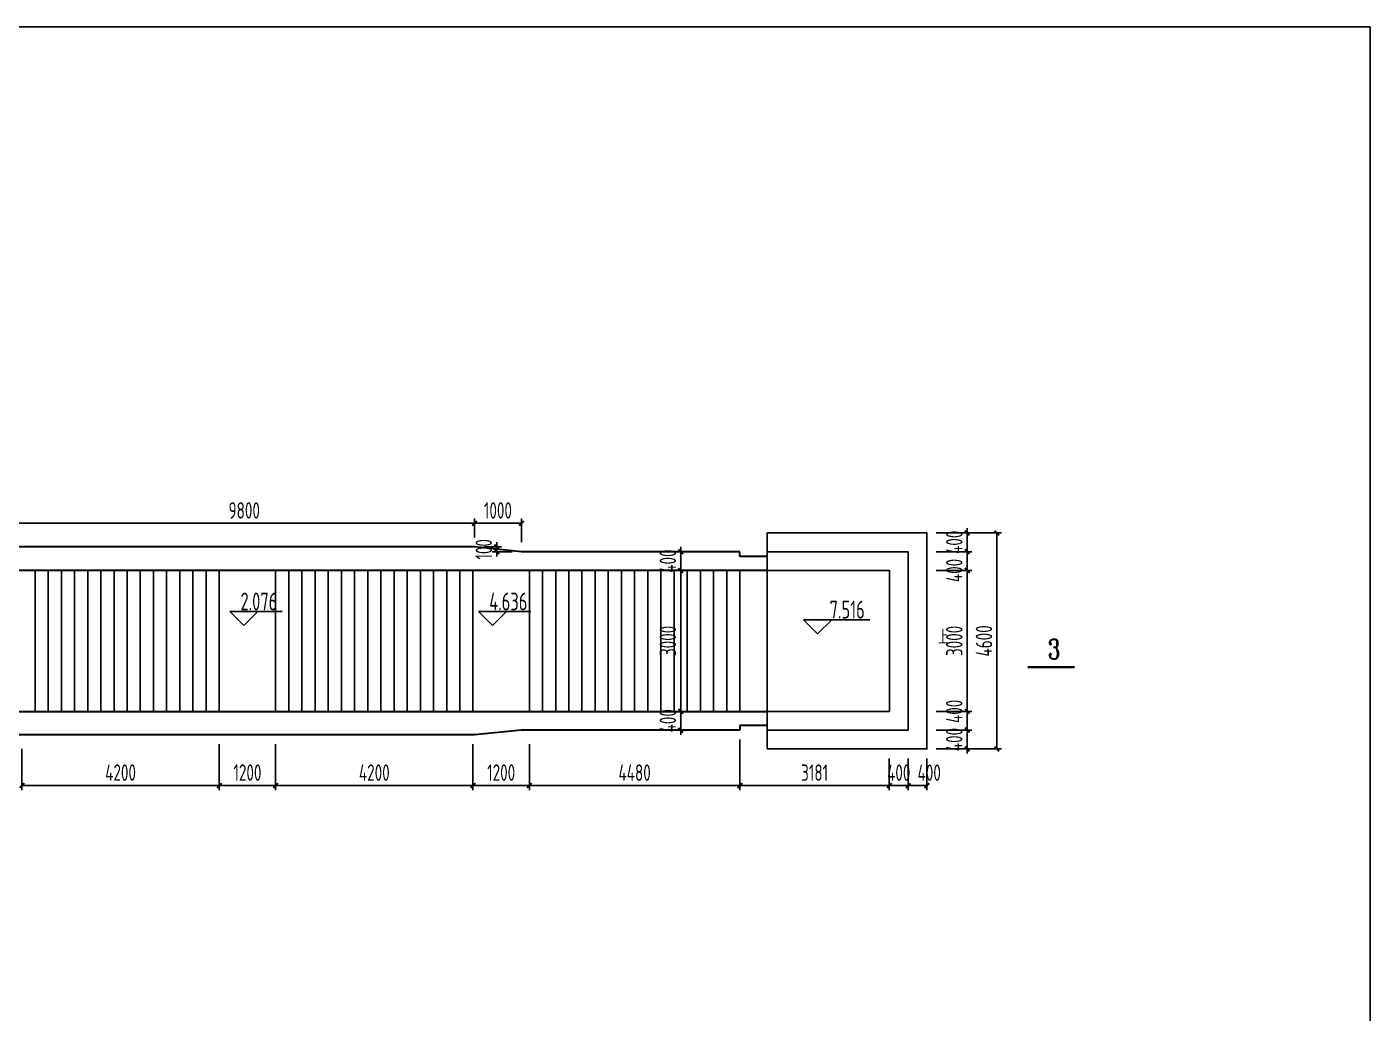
# Model space of a CAD drawing. Header units: millimetres. Extents: x -897614 to 191467, y -439928 to 101803.
# Drawn here: x 8762 to 37350, y -97705 to -76705 of the extents above; entities that cross this region are included whole.
import ezdxf

# ---------------------------------------------------------------- set-up
doc = ezdxf.new("R2010")
doc.units = ezdxf.units.MM
doc.header["$LTSCALE"] = 1000
for name, color, linetype in [('DIM_ELEV', 3, 'Continuous'), ('DIM_LEAD', 3, 'Continuous'), ('DIM_SYMB', 3, 'Continuous'), ('KD', 7, 'Continuous'), ('STAIR', 2, 'Continuous')]:
    doc.layers.add(name, color=color, linetype=linetype)
doc.layers.add('DY', color=1, linetype='Continuous', plot=False)
doc.layers.add('WALL', color=6, linetype='Continuous', lineweight=30)
doc.styles.add('_TCH_LABEL', font='COMPLEX', dxfattribs={"bigfont": 'GBCBIG'})
doc.styles.add('TSSD', font='tssdeng.shx', dxfattribs={"width": 0.7, "bigfont": 'tssdchn.shx'})
doc.dimstyles.new('TSD', dxfattribs={"dimtxt": 350, "dimasz": 100, "dimexe": 100, "dimexo": 200, "dimgap": 100, "dimtad": 1, "dimdec": 0, "dimzin": 0, "dimdsep": 46, "dimtxsty": 'TSSD', "dimblk": 'ARCHTICK', "dimcen": 0.09, "dimclrt": 7, "dimazin": 2, "dimtfac": 1, "dimtdec": 0, "dimtix": 1, "dimtmove": 2, "dimatfit": 3, "dimfxl": 0, "dimtolj": 1, "dimtzin": 0, "dimarcsym": 0})

# ---------------------------------------------------------------- blocks, each defined once
blk = doc.blocks.new('_ArchTick')
at = {"color": 0, "linetype": 'ByBlock', "const_width": 0.4}
blk.add_lwpolyline([(-0.5, -0.5), (0.5, 0.5)], dxfattribs=at)
blk = doc.blocks.new('*D17')
at = {"layer": 'Defpoints', "color": 0, "transparency": 16777216}
for p in [(8656, -91876), (12856, -91780), (12856, -92859)]:
    blk.add_point(p, dxfattribs=at)
at = {"layer": 'DIM_LEAD', "color": 0, "lineweight": -2, "transparency": 16777216}
for p, q in [((12856, -91980), (12856, -92959)), ((8656, -92076), (8656, -92959)), ((8656, -92859), (12856, -92859))]:
    blk.add_line(p, q, dxfattribs=at)
at = {"layer": 'DIM_LEAD', "color": 0, "lineweight": -2, "transparency": 16777216, "xscale": 100, "yscale": 100, "zscale": 100, "rotation": 180}
blk.add_blockref('_ArchTick', (8656, -92859), dxfattribs=at)
at = {"layer": 'DIM_LEAD', "color": 0, "lineweight": -2, "transparency": 16777216, "xscale": 100, "yscale": 100, "zscale": 100}
blk.add_blockref('_ArchTick', (12856, -92859), dxfattribs=at)
at = {"layer": 'DIM_LEAD', "color": 7, "transparency": 16777216, "insert": (10756, -92584), "char_height": 350, "attachment_point": 5, "style": 'TSSD'}
blk.add_mtext('\\A1;4200', dxfattribs=at)
blk = doc.blocks.new('*D18')
at = {"layer": 'Defpoints', "color": 0, "transparency": 16777216}
for p in [(12856, -91780), (14056, -91780), (14056, -92859)]:
    blk.add_point(p, dxfattribs=at)
at = {"layer": 'DIM_LEAD', "color": 0, "lineweight": -2, "transparency": 16777216}
for p, q in [((12856, -91980), (12856, -92959)), ((14056, -91980), (14056, -92959)), ((12856, -92859), (14056, -92859))]:
    blk.add_line(p, q, dxfattribs=at)
at = {"layer": 'DIM_LEAD', "color": 0, "lineweight": -2, "transparency": 16777216, "xscale": 100, "yscale": 100, "zscale": 100, "rotation": 180}
blk.add_blockref('_ArchTick', (12856, -92859), dxfattribs=at)
at = {"layer": 'DIM_LEAD', "color": 0, "lineweight": -2, "transparency": 16777216, "xscale": 100, "yscale": 100, "zscale": 100}
blk.add_blockref('_ArchTick', (14056, -92859), dxfattribs=at)
at = {"layer": 'DIM_LEAD', "color": 7, "transparency": 16777216, "insert": (13456, -92584), "char_height": 350, "attachment_point": 5, "style": 'TSSD'}
blk.add_mtext('\\A1;1200', dxfattribs=at)
blk = doc.blocks.new('*D19')
at = {"layer": 'Defpoints', "color": 0, "transparency": 16777216}
for p in [(14056, -91780), (18256, -91780), (18256, -92859)]:
    blk.add_point(p, dxfattribs=at)
at = {"layer": 'DIM_LEAD', "color": 0, "lineweight": -2, "transparency": 16777216}
for p, q in [((14056, -91980), (14056, -92959)), ((18256, -91980), (18256, -92959)), ((14056, -92859), (18256, -92859))]:
    blk.add_line(p, q, dxfattribs=at)
at = {"layer": 'DIM_LEAD', "color": 0, "lineweight": -2, "transparency": 16777216, "xscale": 100, "yscale": 100, "zscale": 100, "rotation": 180}
blk.add_blockref('_ArchTick', (14056, -92859), dxfattribs=at)
at = {"layer": 'DIM_LEAD', "color": 0, "lineweight": -2, "transparency": 16777216, "xscale": 100, "yscale": 100, "zscale": 100}
blk.add_blockref('_ArchTick', (18256, -92859), dxfattribs=at)
at = {"layer": 'DIM_LEAD', "color": 7, "transparency": 16777216, "insert": (16156, -92584), "char_height": 350, "attachment_point": 5, "style": 'TSSD'}
blk.add_mtext('\\A1;4200', dxfattribs=at)
blk = doc.blocks.new('*D20')
at = {"layer": 'Defpoints', "color": 0, "transparency": 16777216}
for p in [(18256, -91780), (19456, -91780), (19456, -92859)]:
    blk.add_point(p, dxfattribs=at)
at = {"layer": 'DIM_LEAD', "color": 0, "lineweight": -2, "transparency": 16777216}
for p, q in [((18256, -91980), (18256, -92959)), ((19456, -91980), (19456, -92959)), ((18256, -92859), (19456, -92859))]:
    blk.add_line(p, q, dxfattribs=at)
at = {"layer": 'DIM_LEAD', "color": 0, "lineweight": -2, "transparency": 16777216, "xscale": 100, "yscale": 100, "zscale": 100, "rotation": 180}
blk.add_blockref('_ArchTick', (18256, -92859), dxfattribs=at)
at = {"layer": 'DIM_LEAD', "color": 0, "lineweight": -2, "transparency": 16777216, "xscale": 100, "yscale": 100, "zscale": 100}
blk.add_blockref('_ArchTick', (19456, -92859), dxfattribs=at)
at = {"layer": 'DIM_LEAD', "color": 7, "transparency": 16777216, "insert": (18856, -92584), "char_height": 350, "attachment_point": 5, "style": 'TSSD'}
blk.add_mtext('\\A1;1200', dxfattribs=at)
blk = doc.blocks.new('*D21')
at = {"layer": 'Defpoints', "color": 0, "transparency": 16777216}
for p in [(23936, -91680), (19456, -91780), (23936, -92859)]:
    blk.add_point(p, dxfattribs=at)
at = {"layer": 'DIM_LEAD', "color": 0, "lineweight": -2, "transparency": 16777216}
for p, q in [((19456, -91980), (19456, -92959)), ((23936, -91880), (23936, -92959)), ((19456, -92859), (23936, -92859))]:
    blk.add_line(p, q, dxfattribs=at)
at = {"layer": 'DIM_LEAD', "color": 0, "lineweight": -2, "transparency": 16777216, "xscale": 100, "yscale": 100, "zscale": 100, "rotation": 180}
blk.add_blockref('_ArchTick', (19456, -92859), dxfattribs=at)
at = {"layer": 'DIM_LEAD', "color": 0, "lineweight": -2, "transparency": 16777216, "xscale": 100, "yscale": 100, "zscale": 100}
blk.add_blockref('_ArchTick', (23936, -92859), dxfattribs=at)
at = {"layer": 'DIM_LEAD', "color": 7, "transparency": 16777216, "insert": (21696, -92584), "char_height": 350, "attachment_point": 5, "style": 'TSSD'}
blk.add_mtext('\\A1;4480', dxfattribs=at)
blk = doc.blocks.new('*D421')
at = {"layer": 'Defpoints', "color": 0, "transparency": 16777216}
for p in [(19287, -87276), (18287, -87780), (19287, -87880)]:
    blk.add_point(p, dxfattribs=at)
at = {"layer": 'DIM_LEAD', "color": 0, "lineweight": -2, "transparency": 16777216}
for p, q in [((18287, -87580), (18287, -87176)), ((19287, -87680), (19287, -87176)), ((18287, -87276), (19287, -87276))]:
    blk.add_line(p, q, dxfattribs=at)
at = {"layer": 'DIM_LEAD', "color": 0, "lineweight": -2, "transparency": 16777216, "xscale": 100, "yscale": 100, "zscale": 100, "rotation": 180}
blk.add_blockref('_ArchTick', (18287, -87276), dxfattribs=at)
at = {"layer": 'DIM_LEAD', "color": 0, "lineweight": -2, "transparency": 16777216, "xscale": 100, "yscale": 100, "zscale": 100}
blk.add_blockref('_ArchTick', (19287, -87276), dxfattribs=at)
at = {"layer": 'DIM_LEAD', "color": 7, "transparency": 16777216, "insert": (18787, -87001), "char_height": 350, "attachment_point": 5, "style": 'TSSD'}
blk.add_mtext('\\A1;1000', dxfattribs=at)
blk = doc.blocks.new('*D422')
at = {"layer": 'Defpoints', "color": 0, "transparency": 16777216}
for p in [(18287, -87780), (18761, -87780), (19287, -87880)]:
    blk.add_point(p, dxfattribs=at)
at = {"layer": 'DIM_LEAD', "color": 0, "lineweight": -2, "transparency": 16777216}
for p, q in [((18761, -87780), (18761, -87680)), ((18487, -87780), (18861, -87780)), ((19087, -87880), (18661, -87880)), ((18761, -87880), (18761, -87780)), ((18761, -87880), (18761, -87980))]:
    blk.add_line(p, q, dxfattribs=at)
at = {"layer": 'DIM_LEAD', "color": 0, "lineweight": -2, "transparency": 16777216, "xscale": 100, "yscale": 100, "zscale": 100}
for p, rotation in [((18761, -87780), 270), ((18761, -87880), 90)]:
    blk.add_blockref('_ArchTick', p, dxfattribs=dict(at, rotation=rotation))
at = {"layer": 'DIM_LEAD', "color": 7, "transparency": 16777216, "insert": (18486, -87830), "char_height": 350, "attachment_point": 5, "rotation": 90, "style": 'TSSD'}
blk.add_mtext('\\A1;100', dxfattribs=at)
blk = doc.blocks.new('*D423')
at = {"layer": 'Defpoints', "color": 0, "transparency": 16777216}
for p in [(8488, -87276), (8488, -87780), (18287, -87780)]:
    blk.add_point(p, dxfattribs=at)
at = {"layer": 'DIM_LEAD', "color": 0, "lineweight": -2, "transparency": 16777216}
for p, q in [((8488, -87580), (8488, -87176)), ((18287, -87580), (18287, -87176)), ((18287, -87276), (8488, -87276))]:
    blk.add_line(p, q, dxfattribs=at)
at = {"layer": 'DIM_LEAD', "color": 0, "lineweight": -2, "transparency": 16777216, "xscale": 100, "yscale": 100, "zscale": 100, "rotation": 180}
blk.add_blockref('_ArchTick', (8488, -87276), dxfattribs=at)
at = {"layer": 'DIM_LEAD', "color": 0, "lineweight": -2, "transparency": 16777216, "xscale": 100, "yscale": 100, "zscale": 100}
blk.add_blockref('_ArchTick', (18287, -87276), dxfattribs=at)
at = {"layer": 'DIM_LEAD', "color": 7, "transparency": 16777216, "insert": (13387, -87001), "char_height": 350, "attachment_point": 5, "style": 'TSSD'}
blk.add_mtext('\\A1;9800', dxfattribs=at)
blk = doc.blocks.new('*D433')
at = {"layer": 'Defpoints', "color": 0, "transparency": 16777216}
for p in [(23936, -91680, 0), (27117, -92080), (27117, -92860)]:
    blk.add_point(p, dxfattribs=at)
at = {"layer": 'DIM_LEAD', "color": 0, "lineweight": -2, "transparency": 16777216}
for p, q in [((23936, -91880), (23936, -92960)), ((27117, -92280), (27117, -92960)), ((23936, -92860), (27117, -92860))]:
    blk.add_line(p, q, dxfattribs=at)
at = {"layer": 'DIM_LEAD', "color": 0, "lineweight": -2, "transparency": 16777216, "xscale": 100, "yscale": 100, "zscale": 100, "rotation": 180}
blk.add_blockref('_ArchTick', (23936, -92860), dxfattribs=at)
at = {"layer": 'DIM_LEAD', "color": 0, "lineweight": -2, "transparency": 16777216, "xscale": 100, "yscale": 100, "zscale": 100}
blk.add_blockref('_ArchTick', (27117, -92860), dxfattribs=at)
at = {"layer": 'DIM_LEAD', "color": 7, "transparency": 16777216, "insert": (25527, -92585), "char_height": 350, "attachment_point": 5, "style": 'TSSD'}
blk.add_mtext('\\A1;3181', dxfattribs=at)
blk = doc.blocks.new('*D434')
at = {"layer": 'Defpoints', "color": 0, "transparency": 16777216}
for p in [(27117, -92080), (27517, -92080), (27517, -92860)]:
    blk.add_point(p, dxfattribs=at)
at = {"layer": 'DIM_LEAD', "color": 0, "lineweight": -2, "transparency": 16777216}
for p, q in [((27117, -92280), (27117, -92960)), ((27517, -92280), (27517, -92960)), ((27117, -92860), (27017, -92860)), ((27117, -92860), (27517, -92860)), ((27517, -92860), (27617, -92860))]:
    blk.add_line(p, q, dxfattribs=at)
at = {"layer": 'DIM_LEAD', "color": 0, "lineweight": -2, "transparency": 16777216, "xscale": 100, "yscale": 100, "zscale": 100}
blk.add_blockref('_ArchTick', (27117, -92860), dxfattribs=at)
at = {"layer": 'DIM_LEAD', "color": 0, "lineweight": -2, "transparency": 16777216, "xscale": 100, "yscale": 100, "zscale": 100, "rotation": 180}
blk.add_blockref('_ArchTick', (27517, -92860), dxfattribs=at)
at = {"layer": 'DIM_LEAD', "color": 7, "transparency": 16777216, "insert": (27317, -92585), "char_height": 350, "attachment_point": 5, "style": 'TSSD'}
blk.add_mtext('\\A1;400', dxfattribs=at)
blk = doc.blocks.new('*D435')
at = {"layer": 'Defpoints', "color": 0, "transparency": 16777216}
for p in [(27517, -92080), (27917, -92080), (27917, -92860)]:
    blk.add_point(p, dxfattribs=at)
at = {"layer": 'DIM_LEAD', "color": 0, "lineweight": -2, "transparency": 16777216}
for p, q in [((27517, -92280), (27517, -92960)), ((27917, -92280), (27917, -92960)), ((27517, -92860), (27917, -92860))]:
    blk.add_line(p, q, dxfattribs=at)
at = {"layer": 'DIM_LEAD', "color": 0, "lineweight": -2, "transparency": 16777216, "xscale": 100, "yscale": 100, "zscale": 100, "rotation": 180}
blk.add_blockref('_ArchTick', (27517, -92860), dxfattribs=at)
at = {"layer": 'DIM_LEAD', "color": 0, "lineweight": -2, "transparency": 16777216, "xscale": 100, "yscale": 100, "zscale": 100}
blk.add_blockref('_ArchTick', (27917, -92860), dxfattribs=at)
at = {"layer": 'DIM_LEAD', "color": 7, "transparency": 16777216, "insert": (27966, -92585), "char_height": 350, "attachment_point": 5, "style": 'TSSD'}
blk.add_mtext('\\A1;400', dxfattribs=at)
blk = doc.blocks.new('*D436')
at = {"layer": 'Defpoints', "color": 0, "transparency": 16777216}
for p in [(27917, -87480), (27917, -92080), (29406, -92080)]:
    blk.add_point(p, dxfattribs=at)
at = {"layer": 'DIM_LEAD', "color": 0, "lineweight": -2, "transparency": 16777216}
for p, q in [((28117, -87480), (29506, -87480)), ((29406, -87480), (29406, -92080)), ((28117, -92080), (29506, -92080))]:
    blk.add_line(p, q, dxfattribs=at)
at = {"layer": 'DIM_LEAD', "color": 0, "lineweight": -2, "transparency": 16777216, "xscale": 100, "yscale": 100, "zscale": 100}
for p, rotation in [((29406, -87480), 90), ((29406, -92080), 270)]:
    blk.add_blockref('_ArchTick', p, dxfattribs=dict(at, rotation=rotation))
at = {"layer": 'DIM_LEAD', "color": 7, "transparency": 16777216, "insert": (29131, -89780), "char_height": 350, "attachment_point": 5, "rotation": 90, "style": 'TSSD'}
blk.add_mtext('\\A1;4600', dxfattribs=at)
blk = doc.blocks.new('*D437')
at = {"layer": 'Defpoints', "color": 0, "transparency": 16777216}
for p in [(21625, -87880, 0), (21624, -88280), (22678, -88280)]:
    blk.add_point(p, dxfattribs=at)
at = {"layer": 'DIM_LEAD', "color": 0, "lineweight": -2, "transparency": 16777216}
for p, q in [((21825, -87880), (22778, -87880)), ((22678, -87880), (22678, -87780)), ((22678, -87880), (22678, -88280)), ((21824, -88280), (22778, -88280)), ((22678, -88280), (22678, -88380))]:
    blk.add_line(p, q, dxfattribs=at)
at = {"layer": 'DIM_LEAD', "color": 0, "lineweight": -2, "transparency": 16777216, "xscale": 100, "yscale": 100, "zscale": 100}
for p, rotation in [((22678, -87880), 270), ((22678, -88280), 90)]:
    blk.add_blockref('_ArchTick', p, dxfattribs=dict(at, rotation=rotation))
at = {"layer": 'DIM_LEAD', "color": 7, "transparency": 16777216, "insert": (22403, -88080), "char_height": 350, "attachment_point": 5, "rotation": 90, "style": 'TSSD'}
blk.add_mtext('\\A1;400', dxfattribs=at)
blk = doc.blocks.new('*D438')
at = {"layer": 'Defpoints', "color": 0, "transparency": 16777216}
for p in [(21624, -88280), (21625, -91280), (22678, -91280)]:
    blk.add_point(p, dxfattribs=at)
at = {"layer": 'DIM_LEAD', "color": 0, "lineweight": -2, "transparency": 16777216}
for p, q in [((21824, -88280), (22778, -88280)), ((22678, -88280), (22678, -91280)), ((21825, -91280), (22778, -91280))]:
    blk.add_line(p, q, dxfattribs=at)
at = {"layer": 'DIM_LEAD', "color": 0, "lineweight": -2, "transparency": 16777216, "xscale": 100, "yscale": 100, "zscale": 100}
for p, rotation in [((22678, -88280), 90), ((22678, -91280), 270)]:
    blk.add_blockref('_ArchTick', p, dxfattribs=dict(at, rotation=rotation))
at = {"layer": 'DIM_LEAD', "color": 7, "transparency": 16777216, "insert": (22403, -89780), "char_height": 350, "attachment_point": 5, "rotation": 90, "style": 'TSSD'}
blk.add_mtext('\\A1;3000', dxfattribs=at)
blk = doc.blocks.new('*D439')
at = {"layer": 'Defpoints', "color": 0, "transparency": 16777216}
for p in [(21625, -91280), (21625, -91680), (22678, -91680)]:
    blk.add_point(p, dxfattribs=at)
at = {"layer": 'DIM_LEAD', "color": 0, "lineweight": -2, "transparency": 16777216}
for p, q in [((22678, -91280), (22678, -91180)), ((21825, -91280), (22778, -91280)), ((22678, -91280), (22678, -91680)), ((21825, -91680), (22778, -91680)), ((22678, -91680), (22678, -91780))]:
    blk.add_line(p, q, dxfattribs=at)
at = {"layer": 'DIM_LEAD', "color": 0, "lineweight": -2, "transparency": 16777216, "xscale": 100, "yscale": 100, "zscale": 100}
for p, rotation in [((22678, -91280), 270), ((22678, -91680), 90)]:
    blk.add_blockref('_ArchTick', p, dxfattribs=dict(at, rotation=rotation))
at = {"layer": 'DIM_LEAD', "color": 7, "transparency": 16777216, "insert": (22403, -91480), "char_height": 350, "attachment_point": 5, "rotation": 90, "style": 'TSSD'}
blk.add_mtext('\\A1;400', dxfattribs=at)
blk = doc.blocks.new('*D913')
at = {"layer": 'Defpoints', "color": 0, "transparency": 16777216}
for p in [(27917, -91680), (28774, -91680), (27917, -92080)]:
    blk.add_point(p, dxfattribs=at)
at = {"layer": 'DIM_LEAD', "color": 0, "lineweight": -2, "transparency": 16777216}
for p, q in [((28117, -91680), (28874, -91680)), ((28774, -91680), (28774, -91580)), ((28774, -92080), (28774, -91680)), ((28117, -92080), (28874, -92080)), ((28774, -92080), (28774, -92180))]:
    blk.add_line(p, q, dxfattribs=at)
at = {"layer": 'DIM_LEAD', "color": 0, "lineweight": -2, "transparency": 16777216, "xscale": 100, "yscale": 100, "zscale": 100}
for p, rotation in [((28774, -91680), 270), ((28774, -92080), 90)]:
    blk.add_blockref('_ArchTick', p, dxfattribs=dict(at, rotation=rotation))
at = {"layer": 'DIM_LEAD', "color": 7, "transparency": 16777216, "insert": (28499, -91880), "char_height": 350, "attachment_point": 5, "rotation": 90, "style": 'TSSD'}
blk.add_mtext('\\A1;400', dxfattribs=at)
blk = doc.blocks.new('*D914')
at = {"layer": 'Defpoints', "color": 0, "transparency": 16777216}
for p in [(27917, -91280), (28774, -91280), (27917, -91680)]:
    blk.add_point(p, dxfattribs=at)
at = {"layer": 'DIM_LEAD', "color": 0, "lineweight": -2, "transparency": 16777216}
for p, q in [((28117, -91280), (28874, -91280)), ((28774, -91680), (28774, -91280)), ((28117, -91680), (28874, -91680))]:
    blk.add_line(p, q, dxfattribs=at)
at = {"layer": 'DIM_LEAD', "color": 0, "lineweight": -2, "transparency": 16777216, "xscale": 100, "yscale": 100, "zscale": 100}
for p, rotation in [((28774, -91280), 90), ((28774, -91680), 270)]:
    blk.add_blockref('_ArchTick', p, dxfattribs=dict(at, rotation=rotation))
at = {"layer": 'DIM_LEAD', "color": 7, "transparency": 16777216, "insert": (28499, -91280), "char_height": 350, "attachment_point": 5, "rotation": 90, "style": 'TSSD'}
blk.add_mtext('\\A1;400', dxfattribs=at)
blk = doc.blocks.new('*D915')
at = {"layer": 'Defpoints', "color": 0, "transparency": 16777216}
for p in [(27917, -88280), (28774, -88280), (27917, -91280)]:
    blk.add_point(p, dxfattribs=at)
at = {"layer": 'DIM_LEAD', "color": 0, "lineweight": -2, "transparency": 16777216}
for p, q in [((28117, -88280), (28874, -88280)), ((28774, -91280), (28774, -88280)), ((28117, -91280), (28874, -91280))]:
    blk.add_line(p, q, dxfattribs=at)
at = {"layer": 'DIM_LEAD', "color": 0, "lineweight": -2, "transparency": 16777216, "xscale": 100, "yscale": 100, "zscale": 100}
for p, rotation in [((28774, -88280), 90), ((28774, -91280), 270)]:
    blk.add_blockref('_ArchTick', p, dxfattribs=dict(at, rotation=rotation))
at = {"layer": 'DIM_LEAD', "color": 7, "transparency": 16777216, "insert": (28499, -89780), "char_height": 350, "attachment_point": 5, "rotation": 90, "style": 'TSSD'}
blk.add_mtext('\\A1;3000', dxfattribs=at)
blk = doc.blocks.new('*D916')
at = {"layer": 'Defpoints', "color": 0, "transparency": 16777216}
for p in [(27917, -87880), (28774, -87880), (27917, -88280)]:
    blk.add_point(p, dxfattribs=at)
at = {"layer": 'DIM_LEAD', "color": 0, "lineweight": -2, "transparency": 16777216}
for p, q in [((28117, -87880), (28874, -87880)), ((28774, -88280), (28774, -87880)), ((28117, -88280), (28874, -88280))]:
    blk.add_line(p, q, dxfattribs=at)
at = {"layer": 'DIM_LEAD', "color": 0, "lineweight": -2, "transparency": 16777216, "xscale": 100, "yscale": 100, "zscale": 100}
for p, rotation in [((28774, -87880), 90), ((28774, -88280), 270)]:
    blk.add_blockref('_ArchTick', p, dxfattribs=dict(at, rotation=rotation))
at = {"layer": 'DIM_LEAD', "color": 7, "transparency": 16777216, "insert": (28499, -88280), "char_height": 350, "attachment_point": 5, "rotation": 90, "style": 'TSSD'}
blk.add_mtext('\\A1;400', dxfattribs=at)
blk = doc.blocks.new('*D917')
at = {"layer": 'Defpoints', "color": 0, "transparency": 16777216}
for p in [(27917, -87480), (28774, -87480), (27917, -87880)]:
    blk.add_point(p, dxfattribs=at)
at = {"layer": 'DIM_LEAD', "color": 0, "lineweight": -2, "transparency": 16777216}
for p, q in [((28774, -87480), (28774, -87380)), ((28117, -87480), (28874, -87480)), ((28774, -87880), (28774, -87480)), ((28117, -87880), (28874, -87880)), ((28774, -87880), (28774, -87980))]:
    blk.add_line(p, q, dxfattribs=at)
at = {"layer": 'DIM_LEAD', "color": 0, "lineweight": -2, "transparency": 16777216, "xscale": 100, "yscale": 100, "zscale": 100}
for p, rotation in [((28774, -87480), 270), ((28774, -87880), 90)]:
    blk.add_blockref('_ArchTick', p, dxfattribs=dict(at, rotation=rotation))
at = {"layer": 'DIM_LEAD', "color": 7, "transparency": 16777216, "insert": (28499, -87680), "char_height": 350, "attachment_point": 5, "rotation": 90, "style": 'TSSD'}
blk.add_mtext('\\A1;400', dxfattribs=at)

msp = doc.modelspace()

# ---------------------------------------------------------------- linework, layer by layer
at = {"layer": 'DIM_ELEV'}
for p, q in [((13379.21203, -89454.73673), (13079.21203, -89154.73673)), ((13079.21203, -89154.73673), (14195.71203, -89154.73673)), ((13379.21203, -89454.73673), (13679.21203, -89154.73673)), ((18672.67866, -89454.73673), (18372.67866, -89154.73673)), ((18372.67866, -89154.73673), (19489.17866, -89154.73673)), ((18672.67866, -89454.73673), (18972.67866, -89154.73673)), ((25590.71789, -89628.00589), (25290.71789, -89328.00589)), ((25290.71789, -89328.00589), (26699.5103, -89328.00589)), ((25590.71789, -89628.00589), (25890.71789, -89328.00589))]:
    msp.add_line(p, q, dxfattribs=at)
at = {"layer": 'DIM_SYMB'}
msp.add_lwpolyline([(3200.2736, -89620.63828, 0, 0, 0), (23270.48679, -89620.63828, 160, 0, 0), (23779.59737, -89620.63822, 0, 0, 0)], format="xyseb", dxfattribs=at)
at = {"layer": 'DIM_SYMB', "elevation": 0}
msp.add_lwpolyline([(28034.06796, -89745.5417, 0, 0, 0), (27181.92238, -89745.54169, 160, 0, 0), (26672.8118, -89745.54164, 0, 0, 0)], format="xyseb", dxfattribs=at)
at = {"layer": 'DIM_SYMB', "const_width": 50}
msp.add_lwpolyline([(31062.00177, -90340.37918), (30062.00177, -90340.37918)], dxfattribs=at)
at = {"layer": 'DY'}
msp.add_lwpolyline([(-36900.37084, -118705.40674), (37349.62916, -118705.40674), (37349.62916, -76705.40674), (-36900.37084, -76705.40674)], close=True, dxfattribs=at)
at = {"layer": 'KD'}
msp.add_line((23935.6251, -88280.09443), (23935.6251, -91280.09326), dxfattribs=at)
at = {"layer": 'STAIR'}
for p, q in [((8936.20531, -88280.0936), (8936.20531, -91280.0936)), ((9216.20531, -88280.0936), (9216.20531, -91280.0936)), ((9496.20531, -88280.0936), (9496.20531, -91280.0936)), ((9776.20531, -88280.0936), (9776.20531, -91280.0936)), ((10056.20531, -88280.0936), (10056.20531, -91280.0936)), ((10336.20531, -88280.0936), (10336.20531, -91280.0936)), ((10616.20531, -88280.0936), (10616.20531, -91280.0936)), ((10896.20531, -88280.0936), (10896.20531, -91280.0936)), ((11176.20531, -88280.0936), (11176.20531, -91280.0936)), ((11456.20531, -88280.0936), (11456.20531, -91280.0936)), ((11736.20531, -88280.0936), (11736.20531, -91280.0936)), ((12016.20531, -88280.0936), (12016.20531, -91280.0936)), ((12296.20531, -88280.0936), (12296.20531, -91280.0936)), ((12576.20531, -88280.0936), (12576.20531, -91280.0936)), ((12856.20531, -88280.0936), (12856.20531, -91280.0936)), ((14056.20531, -88280.0936), (14056.20531, -91280.0936)), ((14336.20531, -88280.0936), (14336.20531, -91280.0936)), ((14616.20531, -88280.0936), (14616.20531, -91280.0936)), ((14896.20531, -88280.0936), (14896.20531, -91280.0936)), ((15176.20531, -88280.0936), (15176.20531, -91280.0936)), ((15456.20531, -88280.0936), (15456.20531, -91280.0936)), ((15736.20531, -88280.0936), (15736.20531, -91280.0936)), ((16016.20531, -88280.0936), (16016.20531, -91280.0936)), ((16296.20531, -88280.0936), (16296.20531, -91280.0936)), ((16576.20531, -88280.0936), (16576.20531, -91280.0936)), ((16856.20531, -88280.0936), (16856.20531, -91280.0936)), ((17136.20531, -88280.0936), (17136.20531, -91280.0936)), ((17416.20531, -88280.0936), (17416.20531, -91280.0936)), ((17696.20531, -88280.0936), (17696.20531, -91280.0936)), ((17976.20531, -88280.0936), (17976.20531, -91280.0936)), ((18256.20531, -88280.0936), (18256.20531, -91280.0936)), ((19456.20531, -88280.0936), (19456.20531, -91280.0936)), ((19736.20531, -88280.0936), (19736.20531, -91280.0936)), ((20016.20531, -88280.0936), (20016.20531, -91280.0936)), ((20296.20531, -88280.0936), (20296.20531, -91280.0936)), ((20576.20531, -88280.0936), (20576.20531, -91280.0936)), ((20856.20531, -88280.0936), (20856.20531, -91280.0936)), ((21136.20531, -88280.0936), (21136.20531, -91280.0936)), ((21416.20531, -88280.0936), (21416.20531, -91280.0936)), ((21696.20531, -88280.0936), (21696.20531, -91280.0936)), ((21976.20531, -88280.0936), (21976.20531, -91280.0936)), ((22256.20531, -88280.0936), (22256.20531, -91280.0936)), ((22536.20531, -88280.0936), (22536.20531, -91280.0936)), ((22816.20531, -88280.0936), (22816.20531, -91280.0936)), ((23096.20531, -88280.0936), (23096.20531, -91280.0936)), ((23376.20531, -88280.0936), (23376.20531, -91280.0936)), ((23656.20531, -88280.0936), (23656.20531, -91280.0936)), ((23936.20531, -88280.0936), (23936.20531, -91280.0936))]:
    msp.add_line(p, q, dxfattribs=at)
for points in [[(24517.32636, -92080.09444), (27917.32636, -92080.09444), (27917.32636, -87480.09444), (24516.1251, -87480.09444), (24516.1251, -92080.09444)], [(24517.32636, -87880.09444), (27517.32636, -87880.09444), (27517.32636, -91680.09444), (24517.32636, -91680.09444)], [(24517.32636, -91280.09444), (27117.32636, -91280.09444), (27117.32636, -88280.09444), (24517.32636, -88280.09444)]]:
    msp.add_lwpolyline(points, dxfattribs=at)
at = {"layer": 'WALL'}
for p, q in [((18287.29311, -87780.11599), (8487.50806, -87780.11619, 0)), ((19287.29311, -87880.11597), (18287.29311, -87780.11599)), ((23936.22635, -87880.11593, 0), (19287.29311, -87880.11597)), ((23936.22635, -87980.11593, 0), (23936.22635, -87880.11593, 0)), ((24516.1251, -87980.11592, 0), (23936.22635, -87980.11593, 0)), ((24516.1251, -88280.09442), (3206.20531, -88280.09478)), ((-25603.7947, -91280.09408), (24516.1251, -91280.09325)), ((19287.29311, -91680.0725), (18287.29311, -91780.07248)), ((23936.22635, -91680.07254, 0), (19287.29311, -91680.0725)), ((23936.22635, -91580.07254, 0), (23936.22635, -91680.07254, 0)), ((24516.1251, -91580.07255, 0), (23936.22635, -91580.07254, 0)), ((18287.29311, -91780.07248), (8487.50806, -91780.07232, 0))]:
    msp.add_line(p, q, dxfattribs=at)

# ---------------------------------------------------------------- texts
at = {"layer": 'DIM_ELEV', "style": 'TSSD', "width": 0.7}
for s, p in [('2.076', (13308.55532, -89130.64168)), ('4.636', (18602.02196, -89130.64168)), ('7.516', (25846.24327, -89303.91085))]:
    msp.add_text(s, height=380, dxfattribs=at).set_placement(p)
at = {"layer": 'DIM_SYMB'}
for s, height, style, width, p in [('上', 300, 'TSSD', 0.7, (28158.23529, -89851.38984, 0)), ('3', 425, '_TCH_LABEL', 0.705882, (30492.07282, -90166.04677))]:
    msp.add_text(s, height=height, dxfattribs=dict(at, style=style, width=width)).set_placement(p)

# ---------------------------------------------------------------- dimensions: what is measured, and where the dimension line sits
at = {"layer": 'DIM_LEAD'}
for base, p1, p2, picture, middle in [((8487.50806, -87276.23561), (18287.29311, -87780.11599), (8487.50806, -87780.11619), '*D423', (13387.40059, -87001.23561)), ((19287.29311, -87276.23561), (18287.29311, -87780.11599), (19287.29311, -87880.11597), '*D421', (18787.29311, -87001.23561)), ((23936.22637, -92858.89714), (19456.22636, -91780.07247), (23936.22637, -91680.07254), '*D21', (21696.22636, -92583.89714)), ((27117.32627, -92859.99714), (23936.20531, -91680.07254, 0), (27117.32627, -92080.09444), '*D433', (25526.76579, -92584.99714)), ((12856.22636, -92858.89714), (8656.22636, -91875.95784), (12856.22636, -91780.07236), '*D17', (10756.22636, -92583.89714)), ((14056.22636, -92858.89714), (12856.22636, -91780.07236), (14056.22636, -91780.07238), '*D18', (13456.22636, -92583.89714)), ((18256.22636, -92858.89714), (14056.22636, -91780.07238), (18256.22636, -91780.07245), '*D19', (16156.22636, -92583.89714)), ((19456.22636, -92858.89714), (18256.22636, -91780.07245), (19456.22636, -91780.07247), '*D20', (18856.22636, -92583.89714)), ((27517.32627, -92859.99714), (27117.32627, -92080.09444), (27517.32627, -92080.09444), '*D434', (27317.32627, -92584.99714))]:
    dim = msp.add_linear_dim(base=base, p1=p1, p2=p2, dimstyle='TSD', override={"dimtfillclr": 256}, dxfattribs=at)
    dim.commit()
    dim.dimension.update_dxf_attribs({"geometry": picture, "text_midpoint": middle})
for base, p1, p2, angle, picture, middle in [((18761.47875, -87780.11599), (19287.29311, -87880.11597), (18287.29311, -87780.11599), 90, '*D422', (18486.47875, -87830.11598)), ((28773.83793, -87480.09444), (27917.32636, -87880.09444), (27917.32636, -87480.09444), 90, '*D917', (28498.83793, -87680.09444)), ((29405.77511, -92080.09444), (27917.32636, -87480.09444), (27917.32636, -92080.09444), 90.000001771, '*D436', (29130.77511, -89780.09444)), ((22678.13751, -88280.09426), (21624.6535, -87880.1156, 0), (21623.53246, -88280.09426), 90, '*D437', (22403.13751, -88080.10493)), ((22678.13751, -91280.09293), (21623.53246, -88280.09426), (21624.65351, -91280.09293), 90, '*D438', (22403.13751, -89780.09359)), ((28773.83793, -88280.09444), (27917.32636, -91280.09444), (27917.32636, -88280.09444), 90, '*D915', (28498.83793, -89780.09444)), ((22678.13751, -91680.07221), (21624.65351, -91280.09293), (21624.65352, -91680.07221), 90, '*D439', (22403.13751, -91480.08257)), ((28773.83793, -91680.09444), (27917.32636, -92080.09444), (27917.32636, -91680.09444), 90, '*D913', (28498.83793, -91880.09444))]:
    dim = msp.add_linear_dim(base=base, p1=p1, p2=p2, angle=angle, dimstyle='TSD', override={"dimtfillclr": 256}, dxfattribs=at)
    dim.commit()
    dim.dimension.update_dxf_attribs({"geometry": picture, "text_midpoint": middle})
for base, p1, p2, picture, middle in [((28773.83793, -87880.09444), (27917.32636, -88280.09444), (27917.32636, -87880.09444), '*D916', (28498.83793, -88280.09444)), ((28773.83793, -91280.09444), (27917.32636, -91680.09444), (27917.32636, -91280.09444), '*D914', (28498.83793, -91280.09444))]:
    dim = msp.add_linear_dim(base=base, p1=p1, p2=p2, angle=90, dimstyle='TSD', override={"dimtfillclr": 256}, dxfattribs=at)
    dim.commit()
    dim.dimension.update_dxf_attribs({"geometry": picture, "text_midpoint": middle, "dimtype": 160})
dim = msp.add_linear_dim(base=(27917.32636, -92859.99714), p1=(27517.32627, -92080.09444), p2=(27917.32636, -92080.09444), dimstyle='TSD', override={"dimtfillclr": 256}, dxfattribs=at)
dim.commit()
dim.dimension.update_dxf_attribs({"geometry": '*D435', "text_midpoint": (27966.20841, -92584.99714), "dimtype": 160})

doc.saveas('drawing.dxf')
